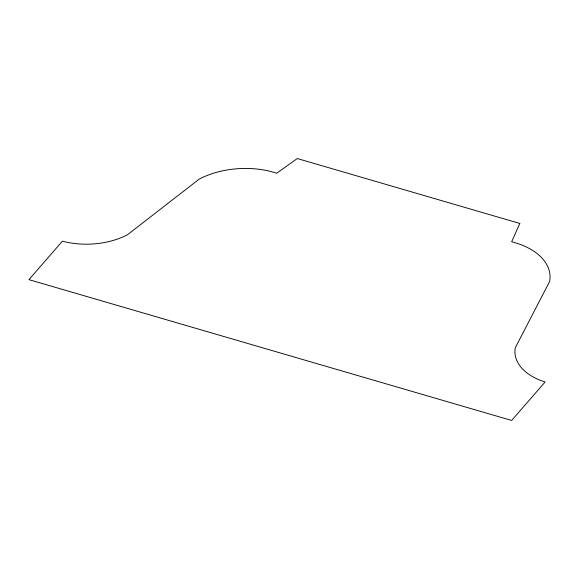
<?xml version="1.0" encoding="UTF-8"?>
<svg xmlns="http://www.w3.org/2000/svg" width="579" height="579" viewBox="0 0 579 579"><rect width="100%" height="100%" fill="white"/><g stroke="black" fill="none" stroke-linecap="round" stroke-linejoin="round"><path stroke-width="0.87" d="M519.819 223.458L511.67 241.761A66.983 40.125 -2.6 0 1 549.63 281.481L515.259 347.827A60.122 36.014 -2.6 0 0 545.1 381.988L511.655 420.463L28.95 279.643L62.394 241.161A60.122 36.014 -2.6 0 0 127.539 234.712L199.082 179.208A66.983 40.125 -2.6 0 1 276.755 173.23L297.288 158.537L519.819 223.458"/></g></svg>
